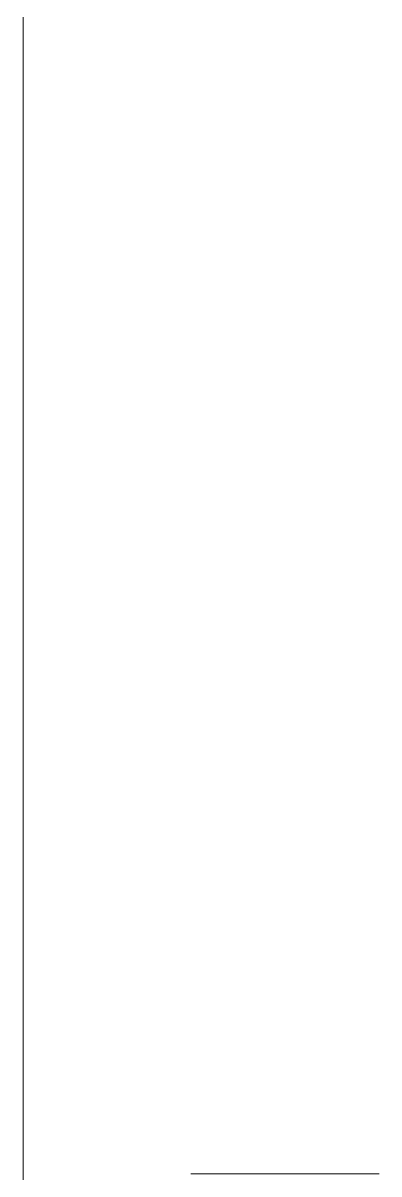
# Model space of a CAD drawing. Header units: millimetres. Extents: x -153298 to 620751, y -313239 to 250031.
# Drawn here: x 11919.2 to 11953.2, y -306365.7 to -306255.9 of the extents above; entities that cross this region are included whole.
import ezdxf

# ---------------------------------------------------------------- set-up
doc = ezdxf.new("R2010")
doc.units = ezdxf.units.MM
doc.layers.add('A-GLAZ-CURT', color=7, linetype='Continuous', lineweight=9)
doc.layers.add('E-LITE-EQPM', color=7, linetype='Continuous', lineweight=35)

# ---------------------------------------------------------------- blocks, each defined once
blk = doc.blocks.new('ACM_L18 - LED Flood Light Luminaire - ACM_L18 - LED Flood Light Luminaire-11639162-2140-01 ENTRANCE 1 ELEVATION 2')
at = {"layer": 'E-LITE-EQPM', "color": 7, "lineweight": 20}
blk.add_line((-12718.02, 104699), (-12735.99, 104699), dxfattribs=at)
blk = doc.blocks.new('ACM_L18 - LED Flood Light Luminaire - ACM_L18 - LED Flood Light Luminaire-V445-2140-01 ENTRANCE 1 ELEVATION 2')
at = {"layer": 'E-LITE-EQPM', "color": 7, "lineweight": 20}
blk.add_line((-12718.02, 104699), (-12735.99, 104699), dxfattribs=at)
blk = doc.blocks.new('PPL-C-AECM-1-PP19-EE-M3-0001_rvt-2-2140-01 ENTRANCE 1 ELEVATION 2')
at = {"layer": 'E-LITE-EQPM', "color": 7, "lineweight": 20}
for name in ['ACM_L18 - LED Flood Light Luminaire - ACM_L18 - LED Flood Light Luminaire-11639162-2140-01 ENTRANCE 1 ELEVATION 2', 'ACM_L18 - LED Flood Light Luminaire - ACM_L18 - LED Flood Light Luminaire-V445-2140-01 ENTRANCE 1 ELEVATION 2']:
    blk.add_blockref(name, (0, 0), dxfattribs=at)
blk = doc.blocks.new('PPL-C-AECM-1-PP19-EE-M3-0001_rvt-3-2140-01 ENTRANCE 1 ELEVATION 2')
at = {"layer": 'E-LITE-EQPM', "color": 7, "lineweight": 20}
for name in ['ACM_L18 - LED Flood Light Luminaire - ACM_L18 - LED Flood Light Luminaire-11639162-2140-01 ENTRANCE 1 ELEVATION 2', 'ACM_L18 - LED Flood Light Luminaire - ACM_L18 - LED Flood Light Luminaire-V445-2140-01 ENTRANCE 1 ELEVATION 2']:
    blk.add_blockref(name, (0, 0), dxfattribs=at)
blk = doc.blocks.new('System Panel - Facade_Solid Panel 100mm-18344664-2140-01 ENTRANCE 1 ELEVATION 2')
at = {"layer": 'A-GLAZ-CURT', "color": 7}
for p, q in [((-12752.02, 103450), (-12752.02, 105550)), ((-12752.02, 105550), (-12752.02, 102550))]:
    blk.add_line(p, q, dxfattribs=at)
blk = doc.blocks.new('System Panel - Facade_Solid Panel 100mm-V570-2140-01 ENTRANCE 1 ELEVATION 2')
at = {"layer": 'A-GLAZ-CURT', "color": 7}
for p, q in [((-12752.02, 104676.85), (-12752.02, 105550)), ((-12752.02, 105550), (-12752.02, 104676.85))]:
    blk.add_line(p, q, dxfattribs=at)
blk = doc.blocks.new('System Panel - Facade_Solid Panel 100mm-18344665-2140-01 ENTRANCE 1 ELEVATION 2')
at = {"layer": 'A-GLAZ-CURT', "color": 7}
for p, q in [((-12752.02, 104676.85), (-12752.02, 105550)), ((-12752.02, 105550), (-12752.02, 104676.85))]:
    blk.add_line(p, q, dxfattribs=at)
blk = doc.blocks.new('System Panel - Facade_Solid Panel 100mm-18344666-2140-01 ENTRANCE 1 ELEVATION 2')
at = {"layer": 'A-GLAZ-CURT', "color": 7}
for p, q in [((-12752.02, 104676.85), (-12752.02, 105550)), ((-12752.02, 105550), (-12752.02, 104676.85))]:
    blk.add_line(p, q, dxfattribs=at)
blk = doc.blocks.new('System Panel - Facade_Solid Panel 100mm-18344667-2140-01 ENTRANCE 1 ELEVATION 2')
at = {"layer": 'A-GLAZ-CURT', "color": 7}
blk.add_line((-12752.02, 105550), (-12752.02, 104676.85), dxfattribs=at)
blk = doc.blocks.new('System Panel - Facade_Solid Panel 100mm-V571-2140-01 ENTRANCE 1 ELEVATION 2')
at = {"layer": 'A-GLAZ-CURT', "color": 7}
for p, q in [((-12752.02, 104676.85), (-12752.02, 105550)), ((-12752.02, 105550), (-12752.02, 103450))]:
    blk.add_line(p, q, dxfattribs=at)

msp = doc.modelspace()

# ---------------------------------------------------------------- block references
at = {"color": 7, "lineweight": 5}
for name in ['PPL-C-AECM-1-PP19-EE-M3-0001_rvt-2-2140-01 ENTRANCE 1 ELEVATION 2', 'PPL-C-AECM-1-PP19-EE-M3-0001_rvt-3-2140-01 ENTRANCE 1 ELEVATION 2']:
    msp.add_blockref(name, (24671.1729, -411064.7103), dxfattribs=at)
at = {"layer": 'A-GLAZ-CURT', "color": 7}
for name in ['System Panel - Facade_Solid Panel 100mm-18344664-2140-01 ENTRANCE 1 ELEVATION 2', 'System Panel - Facade_Solid Panel 100mm-V570-2140-01 ENTRANCE 1 ELEVATION 2', 'System Panel - Facade_Solid Panel 100mm-V570-2140-01 ENTRANCE 1 ELEVATION 2', 'System Panel - Facade_Solid Panel 100mm-18344665-2140-01 ENTRANCE 1 ELEVATION 2', 'System Panel - Facade_Solid Panel 100mm-18344666-2140-01 ENTRANCE 1 ELEVATION 2', 'System Panel - Facade_Solid Panel 100mm-18344667-2140-01 ENTRANCE 1 ELEVATION 2', 'System Panel - Facade_Solid Panel 100mm-V570-2140-01 ENTRANCE 1 ELEVATION 2', 'System Panel - Facade_Solid Panel 100mm-V570-2140-01 ENTRANCE 1 ELEVATION 2', 'System Panel - Facade_Solid Panel 100mm-V570-2140-01 ENTRANCE 1 ELEVATION 2', 'System Panel - Facade_Solid Panel 100mm-V571-2140-01 ENTRANCE 1 ELEVATION 2']:
    msp.add_blockref(name, (24671.1729, -411064.7103), dxfattribs=at)

doc.saveas('drawing.dxf')
